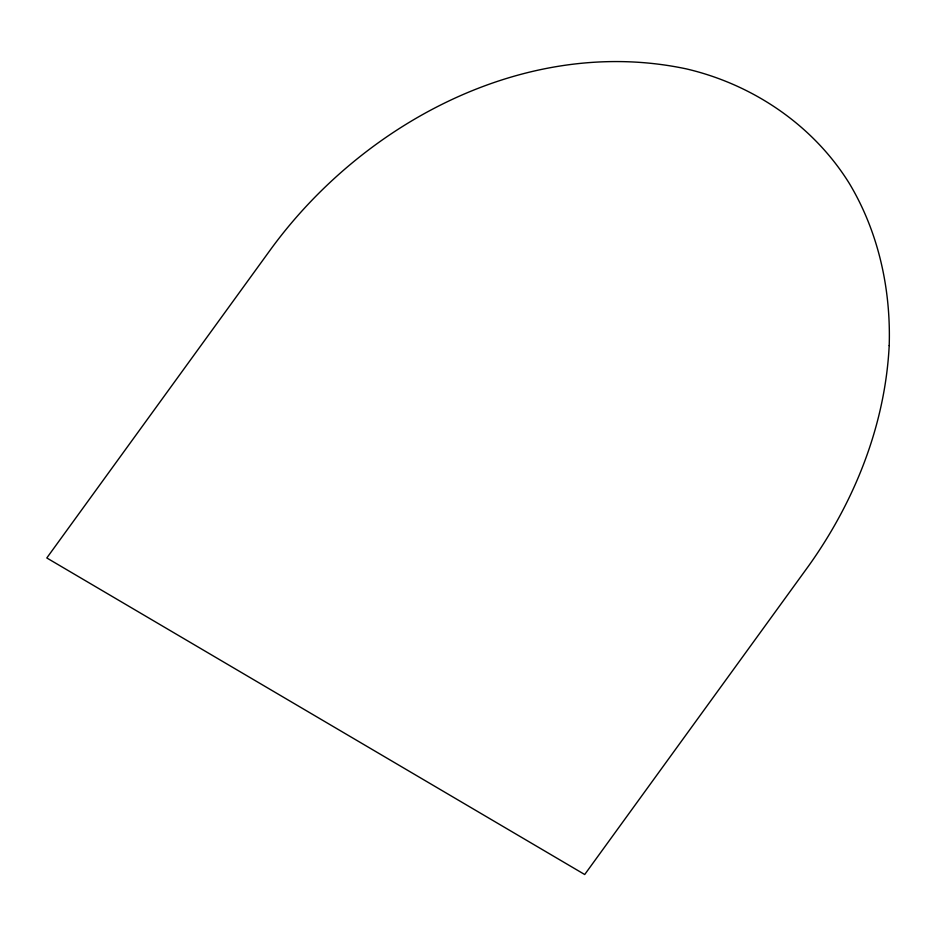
<?xml version="1.0" encoding="UTF-8"?>
<svg xmlns="http://www.w3.org/2000/svg" width="936" height="936" viewBox="0 0 936 936"><rect width="100%" height="100%" fill="white"/><g stroke="black" fill="none" stroke-linecap="round" stroke-linejoin="round"><path stroke-width="1.4" d="M889.2 345.56C885.175 425.155 854.603 501.556 808.528 566.046L584.707 874.516L46.8 557.961L270.621 249.491C363.344 122.195 527.05 35.182 686.158 68.843C752.708 84.322 813.033 125.026 849.28 183.351C878.495 232.046 890.967 289.084 889.2 345.56"/></g></svg>
